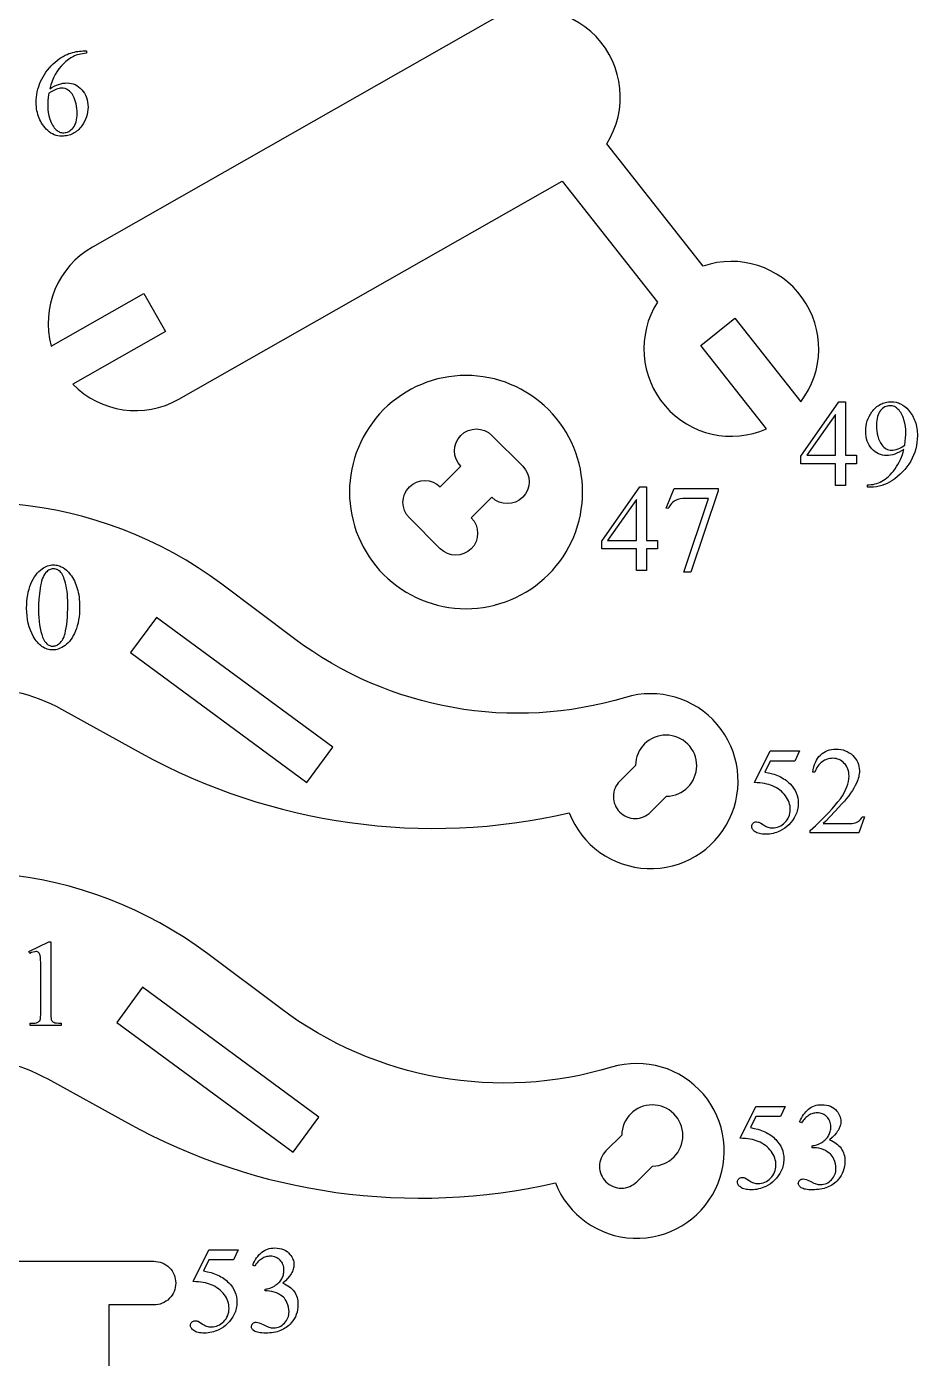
# Model space of a CAD drawing. Extents: x 5 to 599, y -219 to 392.
# Drawn here: x 534.3 to 599, y 103.3 to 200 of the extents above; entities that cross this region are included whole.
import ezdxf

# ---------------------------------------------------------------- set-up
doc = ezdxf.new("R2010")
doc.units = 0
doc.header["$MEASUREMENT"] = 0
for name, color, linetype in [('EXT', 1, 'CONTINUOUS'), ('INT', 5, 'CONTINUOUS'), ('TEXT', 18, 'CONTINUOUS')]:
    doc.layers.add(name, color=color, linetype=linetype)

msp = doc.modelspace()

# ---------------------------------------------------------------- linework, layer by layer
at = {"layer": 'EXT'}
for points in [[(537.628, 174.01, 0.341999), (545.327, 172.91), (573.167, 188.748), (580.097, 179.96, 0.740307), (588.027, 170.758), (583.247, 176.82), (585.73, 178.799), (590.521, 172.724, 0.740307), (583.421, 182.581), (576.42, 191.46, 0.780623), (567.91, 200.37), (539.047, 183.95, 0.341999), (536.058, 176.77), (542.782, 180.595), (544.352, 177.835)], [(566.196, 174.635, 0.414214), (557.729, 166.167, 0.414214), (566.196, 157.7, 0.414214), (574.664, 166.167, 0.414214)], [(506.606, 138.196), (523.484, 149.778, -0.282466), (536.807, 150.403), (542.605, 147.207, 0.184566), (573.692, 142.867, 0.65398), (585.318, 142.4, 0.65398), (577.771, 151.256, -0.23853), (553.743, 155.506), (548.446, 159.478, 0.282466), (517.522, 162.355), (498.072, 152.772, 0.43541), (494.507, 140.899, 0.43541)], [(505.602, 111.347), (522.48, 122.93, -0.282466), (535.803, 123.554), (541.602, 120.358, 0.184566), (572.688, 116.018, 0.65398), (584.314, 115.551, 0.65398), (576.768, 124.407, -0.23853), (552.74, 128.657), (547.442, 132.629, 0.282466), (516.518, 135.506), (497.069, 125.923, 0.43541), (493.504, 114.05, 0.43541)]]:
    msp.add_lwpolyline(points, format="xyb", close=True, dxfattribs=at)
msp.add_lwpolyline([(524.356, 99.878), (524.356, 107.141), (521.074, 107.141, -0.414214), (519.487, 108.728, -0.414214), (521.074, 110.316), (543.513, 110.316, -0.414214), (545.1, 108.728, -0.414214), (543.513, 107.141), (540.232, 107.141), (540.232, 99.878, 1)], format="xyb", dxfattribs=at)
at = {"layer": 'INT'}
for points in [[(568.067, 170.284), (570.313, 168.038, -1), (568.067, 165.793), (566.571, 164.296, -1), (564.325, 162.051), (562.08, 164.296, -1), (564.325, 166.542), (565.822, 168.038, -1)], [(580.753, 144.078, 0.411117), (582.951, 146.299, 0.414214), (580.73, 148.521, 0.411117), (578.508, 146.323), (577.362, 145.177, 0.414214), (577.362, 142.932, 0.414214), (579.607, 142.932)], [(578.603, 116.083), (579.749, 117.229, 0.411117), (581.948, 119.451, 0.414214), (579.726, 121.672, 0.411117), (577.504, 119.474), (576.358, 118.328, 0.414214), (576.358, 116.083, 0.414214)]]:
    msp.add_lwpolyline(points, format="xyb", close=True, dxfattribs=at)
for points in [[(554.628, 145.078), (556.511, 147.635), (543.704, 157.07), (541.82, 154.513)], [(553.625, 118.23), (555.508, 120.786), (542.7, 130.221), (540.817, 127.664)]]:
    msp.add_lwpolyline(points, close=True, dxfattribs=at)
at = {"layer": 'TEXT'}
for points in [[(538.612, 198.195), (538.612, 198.033), (538.336, 197.997), (538.086, 197.946), (537.971, 197.916), (537.863, 197.882), (537.761, 197.844), (537.666, 197.802), (537.575, 197.756), (537.483, 197.704), (537.302, 197.583), (537.121, 197.44), (536.942, 197.273), (536.771, 197.09), (536.615, 196.897), (536.474, 196.694), (536.349, 196.481), (536.236, 196.252), (536.133, 196.003), (536.04, 195.733), (535.956, 195.442), (536.114, 195.544), (536.273, 195.632), (536.431, 195.707), (536.589, 195.768), (536.748, 195.816), (536.907, 195.85), (537.066, 195.87), (537.225, 195.877), (537.375, 195.869), (537.52, 195.846), (537.66, 195.808), (537.795, 195.754), (537.924, 195.685), (538.049, 195.6), (538.169, 195.5), (538.283, 195.385), (538.388, 195.258), (538.479, 195.122), (538.556, 194.977), (538.619, 194.823), (538.668, 194.661), (538.703, 194.49), (538.724, 194.31), (538.731, 194.121), (538.724, 193.936), (538.703, 193.756), (538.667, 193.579), (538.618, 193.407), (538.554, 193.239), (538.477, 193.075), (538.385, 192.915), (538.279, 192.76), (538.209, 192.669), (538.137, 192.585), (538.062, 192.506), (537.985, 192.433), (537.904, 192.366), (537.821, 192.305), (537.735, 192.249), (537.646, 192.2), (537.555, 192.156), (537.461, 192.118), (537.364, 192.086), (537.264, 192.06), (537.162, 192.04), (537.057, 192.025), (536.949, 192.016), (536.839, 192.013), (536.689, 192.02), (536.545, 192.039), (536.407, 192.07), (536.274, 192.114), (536.148, 192.171), (536.027, 192.24), (535.912, 192.323), (535.802, 192.417), (535.701, 192.517), (535.607, 192.621), (535.519, 192.728), (535.438, 192.839), (535.363, 192.954), (535.294, 193.072), (535.232, 193.194), (535.177, 193.319), (535.128, 193.449), (535.086, 193.581), (535.05, 193.718), (535.02, 193.858), (534.998, 194.002), (534.981, 194.149), (534.972, 194.3), (534.968, 194.454), (534.973, 194.653), (534.988, 194.849), (535.013, 195.043), (535.048, 195.234), (535.093, 195.422), (535.149, 195.609), (535.214, 195.792), (535.289, 195.974), (535.373, 196.151), (535.466, 196.323), (535.568, 196.491), (535.678, 196.653), (535.797, 196.81), (535.924, 196.962), (536.06, 197.109), (536.204, 197.251), (536.352, 197.385), (536.498, 197.507), (536.643, 197.618), (536.786, 197.718), (536.928, 197.806), (537.068, 197.883), (537.207, 197.948), (537.344, 198.002), (537.478, 198.047), (537.611, 198.086), (537.741, 198.12), (537.869, 198.147), (537.995, 198.168), (538.118, 198.183), (538.239, 198.192), (538.358, 198.195)], [(535.881, 195.122), (535.847, 194.84), (535.822, 194.586), (535.807, 194.361), (535.802, 194.165), (535.812, 193.949), (535.841, 193.725), (535.89, 193.492), (535.958, 193.249), (536, 193.129), (536.046, 193.015), (536.097, 192.907), (536.152, 192.806), (536.212, 192.712), (536.277, 192.623), (536.347, 192.541), (536.422, 192.466), (536.479, 192.417), (536.54, 192.375), (536.603, 192.34), (536.67, 192.311), (536.739, 192.288), (536.812, 192.272), (536.887, 192.262), (536.966, 192.259), (537.06, 192.265), (537.152, 192.282), (537.241, 192.31), (537.328, 192.349), (537.412, 192.4), (537.493, 192.462), (537.572, 192.535), (537.649, 192.619), (537.719, 192.714), (537.78, 192.818), (537.832, 192.932), (537.874, 193.056), (537.907, 193.189), (537.931, 193.332), (537.945, 193.485), (537.949, 193.647), (537.945, 193.831), (537.931, 194.009), (537.907, 194.181), (537.875, 194.347), (537.833, 194.506), (537.781, 194.659), (537.721, 194.806), (537.651, 194.946), (537.572, 195.075), (537.486, 195.186), (537.392, 195.281), (537.29, 195.358), (537.18, 195.418), (537.062, 195.461), (536.937, 195.486), (536.803, 195.495), (536.719, 195.491), (536.631, 195.477), (536.54, 195.455), (536.446, 195.425), (536.339, 195.379), (536.209, 195.314), (536.057, 195.228)], [(594.564, 168.843), (594.564, 168.219), (593.765, 168.219), (593.765, 166.648), (593.041, 166.648), (593.041, 168.219), (590.521, 168.219), (590.521, 168.781), (593.282, 172.724), (593.765, 172.724), (593.765, 168.843)], [(595.35, 166.525), (595.35, 166.687), (595.492, 166.693), (595.63, 166.707), (595.767, 166.729), (595.901, 166.758), (596.033, 166.795), (596.162, 166.84), (596.288, 166.892), (596.413, 166.953), (596.535, 167.023), (596.656, 167.105), (596.777, 167.199), (596.896, 167.306), (597.014, 167.424), (597.132, 167.554), (597.248, 167.696), (597.363, 167.851), (597.473, 168.013), (597.575, 168.179), (597.668, 168.349), (597.752, 168.523), (597.828, 168.702), (597.894, 168.884), (597.953, 169.07), (598.002, 169.26), (597.832, 169.156), (597.665, 169.066), (597.503, 168.99), (597.346, 168.927), (597.192, 168.879), (597.042, 168.844), (596.896, 168.823), (596.755, 168.816), (596.601, 168.824), (596.452, 168.847), (596.309, 168.885), (596.172, 168.938), (596.041, 169.006), (595.914, 169.089), (595.794, 169.188), (595.679, 169.302), (595.574, 169.428), (595.483, 169.564), (595.406, 169.71), (595.343, 169.866), (595.294, 170.032), (595.259, 170.208), (595.238, 170.394), (595.232, 170.59), (595.238, 170.783), (595.259, 170.97), (595.294, 171.152), (595.343, 171.329), (595.406, 171.5), (595.483, 171.666), (595.574, 171.827), (595.679, 171.982), (595.748, 172.072), (595.819, 172.156), (595.893, 172.234), (595.97, 172.307), (596.049, 172.373), (596.131, 172.434), (596.215, 172.489), (596.302, 172.539), (596.391, 172.582), (596.483, 172.62), (596.578, 172.652), (596.675, 172.678), (596.774, 172.698), (596.876, 172.712), (596.981, 172.721), (597.089, 172.724), (597.269, 172.715), (597.442, 172.686), (597.526, 172.665), (597.609, 172.639), (597.69, 172.608), (597.769, 172.573), (597.923, 172.487), (598.07, 172.383), (598.21, 172.26), (598.344, 172.118), (598.422, 172.023), (598.495, 171.925), (598.562, 171.824), (598.625, 171.721), (598.682, 171.615), (598.735, 171.506), (598.783, 171.394), (598.825, 171.28), (598.863, 171.162), (598.895, 171.042), (598.923, 170.92), (598.945, 170.794), (598.963, 170.666), (598.975, 170.535), (598.983, 170.402), (598.985, 170.265), (598.978, 170.019), (598.955, 169.778), (598.917, 169.54), (598.864, 169.307), (598.795, 169.077), (598.711, 168.852), (598.612, 168.631), (598.498, 168.415), (598.37, 168.205), (598.23, 168.004), (598.079, 167.812), (597.915, 167.629), (597.74, 167.456), (597.552, 167.291), (597.353, 167.136), (597.141, 166.99), (596.963, 166.881), (596.78, 166.786), (596.593, 166.706), (596.403, 166.641), (596.208, 166.59), (596.009, 166.554), (595.807, 166.532), (595.6, 166.525)], [(598.072, 169.585), (598.107, 169.856), (598.131, 170.099), (598.146, 170.313), (598.151, 170.498), (598.142, 170.715), (598.115, 170.941), (598.07, 171.175), (598.006, 171.418), (597.968, 171.538), (597.926, 171.65), (597.881, 171.756), (597.831, 171.854), (597.778, 171.945), (597.721, 172.029), (597.66, 172.106), (597.596, 172.175), (597.528, 172.237), (597.458, 172.29), (597.386, 172.336), (597.312, 172.373), (597.235, 172.402), (597.157, 172.422), (597.075, 172.435), (596.992, 172.439), (596.896, 172.433), (596.803, 172.417), (596.713, 172.389), (596.625, 172.351), (596.541, 172.301), (596.46, 172.241), (596.382, 172.17), (596.307, 172.087), (596.238, 171.994), (596.178, 171.89), (596.128, 171.776), (596.087, 171.651), (596.054, 171.515), (596.031, 171.368), (596.018, 171.211), (596.013, 171.042), (596.019, 170.817), (596.037, 170.605), (596.068, 170.404), (596.111, 170.217), (596.166, 170.042), (596.233, 169.88), (596.312, 169.731), (596.404, 169.594), (596.477, 169.505), (596.555, 169.428), (596.636, 169.364), (596.722, 169.31), (596.812, 169.269), (596.906, 169.24), (597.004, 169.222), (597.106, 169.216), (597.212, 169.222), (597.327, 169.24), (597.451, 169.27), (597.585, 169.313), (597.719, 169.366), (597.845, 169.429), (597.963, 169.502)], [(593.041, 168.843), (593.041, 171.798), (590.951, 168.843)], [(580.096, 162.662), (580.096, 162.039), (579.297, 162.039), (579.297, 160.467), (578.573, 160.467), (578.573, 162.039), (576.053, 162.039), (576.053, 162.601), (578.814, 166.544), (579.297, 166.544), (579.297, 162.662)], [(581.312, 166.421), (584.504, 166.421), (584.504, 166.254), (582.52, 160.344), (582.028, 160.344), (583.806, 165.705), (582.169, 165.705), (581.938, 165.698), (581.744, 165.675), (581.66, 165.659), (581.585, 165.638), (581.519, 165.614), (581.462, 165.587), (581.372, 165.533), (581.286, 165.472), (581.205, 165.404), (581.129, 165.33), (581.057, 165.248), (580.99, 165.16), (580.927, 165.065), (580.869, 164.963), (580.742, 165.011)], [(578.573, 162.662), (578.573, 165.617), (576.483, 162.662)], [(534.272, 157.748), (534.277, 157.998), (534.291, 158.24), (534.315, 158.472), (534.349, 158.696), (534.392, 158.911), (534.445, 159.117), (534.507, 159.314), (534.579, 159.502), (534.659, 159.68), (534.746, 159.846), (534.838, 160.001), (534.937, 160.144), (535.043, 160.275), (535.154, 160.394), (535.272, 160.502), (535.396, 160.598), (535.495, 160.665), (535.595, 160.722), (535.696, 160.772), (535.798, 160.812), (535.9, 160.843), (536.004, 160.865), (536.108, 160.879), (536.213, 160.883), (536.298, 160.88), (536.382, 160.872), (536.465, 160.858), (536.546, 160.839), (536.627, 160.815), (536.707, 160.785), (536.785, 160.749), (536.863, 160.708), (536.939, 160.662), (537.014, 160.61), (537.161, 160.49), (537.304, 160.349), (537.442, 160.185), (537.524, 160.074), (537.602, 159.959), (537.673, 159.839), (537.74, 159.714), (537.801, 159.584), (537.857, 159.45), (537.907, 159.31), (537.952, 159.166), (537.992, 159.017), (538.027, 158.864), (538.056, 158.705), (538.08, 158.542), (538.099, 158.374), (538.112, 158.201), (538.12, 158.023), (538.123, 157.84), (538.118, 157.586), (538.104, 157.342), (538.081, 157.107), (538.048, 156.882), (538.006, 156.667), (537.955, 156.462), (537.894, 156.266), (537.824, 156.08), (537.747, 155.905), (537.664, 155.742), (537.577, 155.592), (537.484, 155.455), (537.387, 155.329), (537.284, 155.217), (537.176, 155.116), (537.062, 155.028), (536.947, 154.952), (536.833, 154.885), (536.72, 154.829), (536.607, 154.783), (536.496, 154.747), (536.386, 154.722), (536.277, 154.706), (536.169, 154.701), (536.063, 154.705), (535.96, 154.717), (535.859, 154.737), (535.761, 154.764), (535.664, 154.799), (535.57, 154.843), (535.478, 154.894), (535.388, 154.953), (535.301, 155.019), (535.216, 155.094), (535.133, 155.176), (535.052, 155.267), (534.973, 155.365), (534.897, 155.471), (534.823, 155.585), (534.751, 155.707), (534.639, 155.924), (534.541, 156.152), (534.459, 156.391), (534.392, 156.641), (534.339, 156.901), (534.302, 157.173), (534.28, 157.455)], [(535.133, 157.638), (535.137, 157.338), (535.152, 157.052), (535.175, 156.78), (535.208, 156.522), (535.251, 156.278), (535.303, 156.049), (535.365, 155.833), (535.436, 155.632), (535.502, 155.479), (535.576, 155.346), (535.658, 155.233), (535.747, 155.141), (535.795, 155.103), (535.844, 155.07), (535.896, 155.042), (535.949, 155.019), (536.005, 155.001), (536.062, 154.988), (536.121, 154.98), (536.182, 154.978), (536.242, 154.981), (536.302, 154.991), (536.362, 155.008), (536.423, 155.031), (536.485, 155.061), (536.548, 155.098), (536.61, 155.141), (536.674, 155.191), (536.735, 155.248), (536.793, 155.315), (536.847, 155.391), (536.898, 155.476), (536.944, 155.569), (536.987, 155.672), (537.025, 155.784), (537.06, 155.904), (537.107, 156.103), (537.148, 156.32), (537.183, 156.558), (537.212, 156.814), (537.234, 157.09), (537.249, 157.385), (537.259, 157.7), (537.262, 158.034), (537.259, 158.283), (537.249, 158.522), (537.232, 158.75), (537.209, 158.968), (537.18, 159.175), (537.144, 159.371), (537.101, 159.557), (537.051, 159.733), (537.01, 159.854), (536.967, 159.967), (536.92, 160.07), (536.87, 160.164), (536.818, 160.249), (536.762, 160.325), (536.704, 160.391), (536.643, 160.448), (536.597, 160.482), (536.548, 160.512), (536.498, 160.537), (536.444, 160.557), (536.331, 160.584), (536.208, 160.593), (536.135, 160.589), (536.063, 160.577), (535.994, 160.556), (535.926, 160.526), (535.861, 160.489), (535.798, 160.443), (535.736, 160.388), (535.677, 160.325), (535.601, 160.228), (535.532, 160.117), (535.468, 159.993), (535.411, 159.857), (535.361, 159.707), (535.317, 159.544), (535.279, 159.368), (535.247, 159.18), (535.197, 158.79), (535.161, 158.403), (535.14, 158.02)], [(590.422, 147.382), (590.079, 146.636), (588.288, 146.636), (587.897, 145.837), (588.181, 145.786), (588.449, 145.719), (588.577, 145.679), (588.702, 145.635), (588.823, 145.587), (588.94, 145.535), (589.053, 145.479), (589.163, 145.419), (589.269, 145.355), (589.371, 145.286), (589.469, 145.214), (589.564, 145.137), (589.654, 145.057), (589.741, 144.972), (589.878, 144.819), (589.997, 144.66), (590.097, 144.495), (590.179, 144.322), (590.243, 144.143), (590.289, 143.958), (590.316, 143.766), (590.325, 143.567), (590.322, 143.451), (590.313, 143.337), (590.298, 143.225), (590.278, 143.115), (590.251, 143.007), (590.218, 142.902), (590.179, 142.799), (590.134, 142.698), (590.033, 142.505), (589.919, 142.328), (589.792, 142.165), (589.654, 142.017), (589.505, 141.884), (589.347, 141.764), (589.182, 141.657), (589.008, 141.565), (588.882, 141.508), (588.754, 141.459), (588.626, 141.418), (588.497, 141.384), (588.367, 141.357), (588.236, 141.339), (588.104, 141.327), (587.972, 141.324), (587.843, 141.326), (587.722, 141.335), (587.611, 141.349), (587.509, 141.369), (587.417, 141.395), (587.333, 141.426), (587.258, 141.463), (587.193, 141.506), (587.136, 141.552), (587.086, 141.599), (587.044, 141.648), (587.01, 141.697), (586.983, 141.748), (586.964, 141.8), (586.953, 141.853), (586.949, 141.907), (586.955, 141.967), (586.974, 142.023), (587.006, 142.076), (587.05, 142.125), (587.104, 142.166), (587.164, 142.196), (587.231, 142.213), (587.305, 142.219), (587.412, 142.21), (587.46, 142.199), (587.504, 142.184), (587.62, 142.121), (587.796, 142.004), (587.879, 141.951), (587.962, 141.904), (588.045, 141.865), (588.128, 141.833), (588.211, 141.808), (588.295, 141.79), (588.379, 141.779), (588.464, 141.776), (588.59, 141.782), (588.713, 141.8), (588.831, 141.83), (588.946, 141.873), (589.057, 141.928), (589.164, 141.994), (589.267, 142.073), (589.366, 142.164), (589.457, 142.264), (589.536, 142.369), (589.603, 142.479), (589.657, 142.595), (589.7, 142.716), (589.73, 142.842), (589.748, 142.974), (589.755, 143.11), (589.749, 143.244), (589.733, 143.376), (589.706, 143.505), (589.668, 143.632), (589.619, 143.757), (589.559, 143.88), (589.489, 144), (589.408, 144.118), (589.317, 144.232), (589.218, 144.339), (589.111, 144.439), (588.995, 144.532), (588.871, 144.619), (588.739, 144.7), (588.599, 144.773), (588.451, 144.84), (588.326, 144.887), (588.19, 144.929), (588.043, 144.965), (587.885, 144.996), (587.717, 145.022), (587.538, 145.043), (587.348, 145.058), (587.147, 145.069), (588.288, 147.382)], [(595.137, 142.575), (594.72, 141.429), (591.208, 141.429), (591.208, 141.591), (591.581, 141.937), (591.925, 142.266), (592.241, 142.579), (592.528, 142.876), (592.787, 143.156), (593.016, 143.421), (593.217, 143.669), (593.39, 143.901), (593.538, 144.122), (593.666, 144.339), (593.775, 144.551), (593.864, 144.758), (593.933, 144.96), (593.983, 145.158), (594.012, 145.35), (594.022, 145.538), (594.017, 145.677), (594, 145.809), (593.973, 145.935), (593.935, 146.054), (593.887, 146.167), (593.827, 146.274), (593.757, 146.375), (593.675, 146.469), (593.586, 146.555), (593.493, 146.629), (593.396, 146.691), (593.294, 146.742), (593.189, 146.782), (593.078, 146.811), (592.964, 146.828), (592.845, 146.834), (592.737, 146.83), (592.632, 146.818), (592.529, 146.797), (592.429, 146.769), (592.332, 146.733), (592.238, 146.689), (592.146, 146.637), (592.057, 146.577), (591.973, 146.509), (591.894, 146.433), (591.821, 146.35), (591.754, 146.26), (591.692, 146.162), (591.636, 146.057), (591.586, 145.944), (591.541, 145.824), (591.379, 145.824), (591.412, 146.021), (591.455, 146.206), (591.51, 146.38), (591.575, 146.542), (591.651, 146.692), (591.738, 146.83), (591.835, 146.956), (591.943, 147.071), (592.06, 147.173), (592.185, 147.261), (592.316, 147.336), (592.454, 147.397), (592.6, 147.444), (592.752, 147.478), (592.912, 147.499), (593.078, 147.505), (593.256, 147.498), (593.425, 147.476), (593.588, 147.44), (593.743, 147.389), (593.89, 147.324), (594.03, 147.244), (594.163, 147.149), (594.288, 147.04), (594.401, 146.921), (594.5, 146.797), (594.583, 146.667), (594.652, 146.533), (594.705, 146.393), (594.743, 146.248), (594.765, 146.098), (594.773, 145.942), (594.77, 145.829), (594.76, 145.716), (594.743, 145.603), (594.72, 145.49), (594.691, 145.377), (594.654, 145.264), (594.612, 145.151), (594.562, 145.038), (594.475, 144.859), (594.374, 144.677), (594.262, 144.493), (594.136, 144.306), (593.998, 144.116), (593.848, 143.924), (593.684, 143.729), (593.508, 143.532), (593.013, 142.994), (592.62, 142.575), (592.33, 142.274), (592.143, 142.092), (593.697, 142.092), (593.917, 142.094), (594.101, 142.101), (594.249, 142.112), (594.362, 142.127), (594.456, 142.149), (594.544, 142.18), (594.628, 142.22), (594.707, 142.27), (594.781, 142.329), (594.851, 142.4), (594.915, 142.482), (594.975, 142.575)], [(534.429, 132.8), (535.878, 133.507), (536.023, 133.507), (536.023, 128.48), (536.025, 128.253), (536.033, 128.074), (536.046, 127.941), (536.064, 127.856), (536.091, 127.798), (536.129, 127.748), (536.178, 127.704), (536.238, 127.667), (536.321, 127.638), (536.438, 127.616), (536.589, 127.601), (536.774, 127.593), (536.774, 127.43), (534.534, 127.43), (534.534, 127.593), (534.726, 127.601), (534.881, 127.615), (534.999, 127.637), (535.079, 127.665), (535.136, 127.7), (535.183, 127.74), (535.221, 127.785), (535.25, 127.837), (535.271, 127.917), (535.286, 128.051), (535.295, 128.239), (535.298, 128.48), (535.298, 131.694), (535.296, 131.989), (535.287, 132.227), (535.274, 132.406), (535.254, 132.528), (535.236, 132.593), (535.211, 132.65), (535.18, 132.697), (535.142, 132.734), (535.1, 132.763), (535.053, 132.784), (535.002, 132.796), (534.947, 132.8), (534.858, 132.791), (534.753, 132.766), (534.632, 132.723), (534.495, 132.664)], [(589.379, 121.562), (589.036, 120.816), (587.245, 120.816), (586.854, 120.017), (587.138, 119.966), (587.406, 119.898), (587.534, 119.859), (587.659, 119.815), (587.78, 119.767), (587.897, 119.715), (588.01, 119.659), (588.12, 119.598), (588.226, 119.534), (588.328, 119.466), (588.426, 119.393), (588.521, 119.317), (588.611, 119.236), (588.698, 119.152), (588.835, 118.999), (588.954, 118.84), (589.054, 118.674), (589.136, 118.502), (589.2, 118.323), (589.246, 118.137), (589.273, 117.945), (589.282, 117.747), (589.279, 117.63), (589.27, 117.516), (589.255, 117.404), (589.234, 117.295), (589.208, 117.187), (589.175, 117.082), (589.136, 116.978), (589.091, 116.877), (588.99, 116.685), (588.876, 116.508), (588.749, 116.345), (588.61, 116.197), (588.461, 116.063), (588.304, 115.943), (588.139, 115.837), (587.965, 115.745), (587.838, 115.688), (587.711, 115.639), (587.583, 115.598), (587.454, 115.564), (587.324, 115.537), (587.193, 115.518), (587.061, 115.507), (586.929, 115.503), (586.8, 115.506), (586.679, 115.515), (586.568, 115.529), (586.466, 115.549), (586.373, 115.574), (586.29, 115.606), (586.215, 115.643), (586.15, 115.685), (586.092, 115.732), (586.043, 115.779), (586.001, 115.827), (585.967, 115.877), (585.94, 115.928), (585.921, 115.98), (585.91, 116.033), (585.906, 116.087), (585.912, 116.147), (585.931, 116.203), (585.963, 116.255), (586.007, 116.304), (586.061, 116.346), (586.121, 116.375), (586.188, 116.393), (586.262, 116.399), (586.369, 116.39), (586.417, 116.379), (586.461, 116.364), (586.577, 116.301), (586.753, 116.184), (586.836, 116.13), (586.918, 116.084), (587.001, 116.045), (587.085, 116.012), (587.168, 115.988), (587.252, 115.97), (587.336, 115.959), (587.421, 115.955), (587.547, 115.961), (587.67, 115.98), (587.788, 116.01), (587.903, 116.053), (588.014, 116.107), (588.121, 116.174), (588.224, 116.253), (588.323, 116.344), (588.414, 116.444), (588.493, 116.549), (588.56, 116.659), (588.614, 116.775), (588.657, 116.896), (588.687, 117.022), (588.705, 117.153), (588.711, 117.29), (588.706, 117.424), (588.69, 117.556), (588.663, 117.685), (588.625, 117.812), (588.576, 117.937), (588.516, 118.059), (588.446, 118.18), (588.365, 118.298), (588.274, 118.411), (588.175, 118.518), (588.067, 118.618), (587.952, 118.712), (587.828, 118.799), (587.696, 118.879), (587.556, 118.953), (587.407, 119.02), (587.282, 119.067), (587.146, 119.108), (587, 119.145), (586.842, 119.176), (586.674, 119.202), (586.494, 119.222), (586.304, 119.238), (586.103, 119.248), (587.245, 121.562)], [(590.428, 120.429), (590.494, 120.575), (590.564, 120.713), (590.638, 120.842), (590.716, 120.962), (590.799, 121.074), (590.885, 121.177), (590.976, 121.272), (591.071, 121.358), (591.171, 121.435), (591.278, 121.501), (591.39, 121.557), (591.508, 121.603), (591.632, 121.639), (591.762, 121.665), (591.897, 121.68), (592.039, 121.685), (592.213, 121.678), (592.376, 121.656), (592.529, 121.62), (592.672, 121.569), (592.804, 121.503), (592.925, 121.423), (593.036, 121.329), (593.137, 121.22), (593.205, 121.132), (593.264, 121.043), (593.314, 120.953), (593.354, 120.861), (593.386, 120.767), (593.409, 120.672), (593.422, 120.576), (593.427, 120.478), (593.424, 120.396), (593.414, 120.314), (593.398, 120.232), (593.376, 120.15), (593.347, 120.067), (593.312, 119.984), (593.27, 119.901), (593.223, 119.817), (593.168, 119.733), (593.108, 119.648), (592.967, 119.478), (592.802, 119.307), (592.61, 119.134), (592.743, 119.077), (592.868, 119.015), (592.984, 118.947), (593.092, 118.873), (593.192, 118.793), (593.283, 118.708), (593.366, 118.616), (593.44, 118.519), (593.506, 118.417), (593.563, 118.311), (593.611, 118.2), (593.651, 118.085), (593.681, 117.965), (593.703, 117.841), (593.717, 117.713), (593.721, 117.58), (593.713, 117.39), (593.69, 117.206), (593.652, 117.029), (593.598, 116.859), (593.529, 116.695), (593.444, 116.537), (593.344, 116.386), (593.229, 116.241), (593.147, 116.151), (593.06, 116.068), (592.969, 115.99), (592.873, 115.918), (592.772, 115.852), (592.668, 115.791), (592.558, 115.737), (592.444, 115.688), (592.326, 115.644), (592.203, 115.607), (592.076, 115.575), (591.944, 115.549), (591.808, 115.529), (591.667, 115.515), (591.522, 115.506), (591.372, 115.503), (591.228, 115.506), (591.095, 115.513), (590.975, 115.524), (590.867, 115.541), (590.77, 115.562), (590.686, 115.587), (590.614, 115.617), (590.553, 115.652), (590.458, 115.728), (590.421, 115.768), (590.39, 115.807), (590.366, 115.848), (590.349, 115.889), (590.339, 115.931), (590.336, 115.973), (590.342, 116.035), (590.362, 116.093), (590.394, 116.147), (590.439, 116.197), (590.493, 116.239), (590.553, 116.269), (590.617, 116.287), (590.687, 116.293), (590.798, 116.285), (590.911, 116.258), (591.033, 116.207), (591.249, 116.098), (591.472, 115.988), (591.553, 115.954), (591.614, 115.933), (591.696, 115.912), (591.781, 115.897), (591.87, 115.888), (591.96, 115.885), (592.071, 115.891), (592.177, 115.907), (592.28, 115.934), (592.379, 115.972), (592.475, 116.021), (592.567, 116.08), (592.655, 116.151), (592.74, 116.232), (592.817, 116.321), (592.885, 116.413), (592.942, 116.51), (592.988, 116.611), (593.025, 116.715), (593.05, 116.824), (593.066, 116.936), (593.071, 117.053), (593.062, 117.225), (593.033, 117.395), (592.985, 117.563), (592.917, 117.729), (592.859, 117.845), (592.798, 117.945), (592.734, 118.031), (592.667, 118.102), (592.564, 118.188), (592.443, 118.27), (592.305, 118.347), (592.149, 118.421), (591.984, 118.483), (591.817, 118.528), (591.648, 118.554), (591.477, 118.563), (591.337, 118.563), (591.337, 118.695), (591.424, 118.709), (591.51, 118.727), (591.684, 118.78), (591.858, 118.852), (592.033, 118.945), (592.117, 118.998), (592.195, 119.054), (592.268, 119.112), (592.334, 119.173), (592.395, 119.236), (592.449, 119.302), (592.497, 119.37), (592.54, 119.441), (592.577, 119.515), (592.609, 119.59), (592.636, 119.667), (592.658, 119.746), (592.676, 119.826), (592.688, 119.908), (592.696, 119.992), (592.698, 120.078), (592.694, 120.188), (592.68, 120.293), (592.658, 120.393), (592.627, 120.487), (592.587, 120.576), (592.539, 120.659), (592.481, 120.737), (592.415, 120.809), (592.342, 120.874), (592.265, 120.931), (592.183, 120.979), (592.097, 121.018), (592.007, 121.049), (591.912, 121.07), (591.813, 121.084), (591.71, 121.088), (591.626, 121.085), (591.543, 121.077), (591.463, 121.062), (591.384, 121.042), (591.307, 121.017), (591.231, 120.985), (591.158, 120.948), (591.086, 120.906), (591.015, 120.857), (590.947, 120.803), (590.88, 120.743), (590.815, 120.678), (590.752, 120.607), (590.691, 120.53), (590.573, 120.359)], [(550.694, 110.023), (550.759, 110.169), (550.829, 110.306), (550.903, 110.435), (550.982, 110.556), (551.064, 110.668), (551.151, 110.771), (551.242, 110.865), (551.337, 110.951), (551.437, 111.028), (551.543, 111.095), (551.655, 111.151), (551.773, 111.197), (551.897, 111.233), (552.027, 111.258), (552.163, 111.273), (552.305, 111.279), (552.479, 111.271), (552.642, 111.249), (552.795, 111.213), (552.937, 111.162), (553.069, 111.097), (553.191, 111.017), (553.302, 110.922), (553.403, 110.813), (553.47, 110.726), (553.529, 110.637), (553.579, 110.546), (553.62, 110.454), (553.652, 110.361), (553.674, 110.266), (553.688, 110.169), (553.692, 110.071), (553.689, 109.99), (553.68, 109.908), (553.664, 109.826), (553.641, 109.744), (553.613, 109.661), (553.578, 109.578), (553.536, 109.494), (553.488, 109.41), (553.434, 109.326), (553.373, 109.242), (553.233, 109.072), (553.067, 108.9), (552.876, 108.728), (553.009, 108.671), (553.133, 108.609), (553.25, 108.54), (553.358, 108.466), (553.457, 108.387), (553.548, 108.301), (553.631, 108.21), (553.706, 108.113), (553.771, 108.011), (553.828, 107.904), (553.877, 107.794), (553.916, 107.678), (553.947, 107.559), (553.969, 107.435), (553.982, 107.306), (553.987, 107.173), (553.979, 106.984), (553.956, 106.8), (553.917, 106.623), (553.864, 106.452), (553.794, 106.288), (553.71, 106.13), (553.61, 105.979), (553.495, 105.834), (553.412, 105.745), (553.326, 105.661), (553.234, 105.584), (553.138, 105.512), (553.038, 105.445), (552.933, 105.385), (552.824, 105.33), (552.71, 105.281), (552.592, 105.238), (552.469, 105.2), (552.342, 105.169), (552.21, 105.143), (552.073, 105.123), (551.933, 105.108), (551.787, 105.1), (551.638, 105.097), (551.493, 105.099), (551.361, 105.106), (551.241, 105.118), (551.132, 105.134), (551.036, 105.155), (550.951, 105.181), (550.879, 105.211), (550.819, 105.246), (550.724, 105.322), (550.686, 105.361), (550.656, 105.401), (550.632, 105.441), (550.615, 105.482), (550.605, 105.524), (550.601, 105.567), (550.608, 105.628), (550.627, 105.686), (550.659, 105.74), (550.705, 105.79), (550.759, 105.833), (550.818, 105.863), (550.883, 105.881), (550.953, 105.887), (551.064, 105.878), (551.177, 105.852), (551.298, 105.801), (551.515, 105.692), (551.737, 105.581), (551.818, 105.547), (551.879, 105.527), (551.962, 105.506), (552.047, 105.491), (552.135, 105.482), (552.226, 105.479), (552.336, 105.484), (552.443, 105.5), (552.545, 105.528), (552.645, 105.565), (552.74, 105.614), (552.832, 105.674), (552.921, 105.744), (553.005, 105.826), (553.083, 105.914), (553.15, 106.007), (553.207, 106.104), (553.254, 106.204), (553.29, 106.309), (553.316, 106.417), (553.332, 106.53), (553.337, 106.647), (553.327, 106.819), (553.298, 106.989), (553.25, 107.157), (553.183, 107.323), (553.125, 107.438), (553.063, 107.539), (552.999, 107.625), (552.933, 107.696), (552.83, 107.782), (552.709, 107.863), (552.571, 107.941), (552.415, 108.014), (552.249, 108.077), (552.082, 108.121), (551.913, 108.148), (551.743, 108.157), (551.602, 108.157), (551.602, 108.289), (551.689, 108.302), (551.776, 108.321), (551.95, 108.373), (552.124, 108.446), (552.298, 108.539), (552.383, 108.592), (552.461, 108.647), (552.533, 108.705), (552.6, 108.766), (552.66, 108.829), (552.715, 108.895), (552.763, 108.964), (552.805, 109.035), (552.843, 109.108), (552.875, 109.183), (552.902, 109.26), (552.924, 109.339), (552.941, 109.42), (552.954, 109.502), (552.961, 109.586), (552.964, 109.672), (552.959, 109.782), (552.946, 109.887), (552.924, 109.986), (552.893, 110.081), (552.853, 110.169), (552.804, 110.252), (552.747, 110.33), (552.68, 110.403), (552.607, 110.468), (552.53, 110.525), (552.449, 110.573), (552.363, 110.612), (552.272, 110.642), (552.178, 110.664), (552.079, 110.677), (551.976, 110.681), (551.891, 110.679), (551.809, 110.67), (551.728, 110.656), (551.649, 110.636), (551.572, 110.61), (551.497, 110.579), (551.423, 110.542), (551.351, 110.499), (551.281, 110.451), (551.212, 110.397), (551.146, 110.337), (551.081, 110.271), (551.018, 110.2), (550.956, 110.123), (550.839, 109.953)], [(549.644, 111.156), (549.302, 110.409), (547.511, 110.409), (547.12, 109.61), (547.403, 109.559), (547.671, 109.492), (547.8, 109.452), (547.924, 109.408), (548.045, 109.36), (548.163, 109.308), (548.276, 109.252), (548.385, 109.192), (548.491, 109.128), (548.593, 109.059), (548.692, 108.987), (548.786, 108.911), (548.877, 108.83), (548.964, 108.745), (549.101, 108.593), (549.219, 108.434), (549.32, 108.268), (549.402, 108.095), (549.466, 107.917), (549.511, 107.731), (549.539, 107.539), (549.548, 107.34), (549.545, 107.224), (549.536, 107.11), (549.521, 106.998), (549.5, 106.888), (549.473, 106.781), (549.44, 106.675), (549.402, 106.572), (549.357, 106.471), (549.255, 106.279), (549.141, 106.101), (549.015, 105.938), (548.876, 105.79), (548.727, 105.657), (548.57, 105.537), (548.404, 105.431), (548.231, 105.338), (548.104, 105.282), (547.976, 105.233), (547.848, 105.191), (547.719, 105.157), (547.589, 105.131), (547.458, 105.112), (547.327, 105.101), (547.194, 105.097), (547.065, 105.1), (546.945, 105.108), (546.834, 105.122), (546.732, 105.142), (546.639, 105.168), (546.555, 105.199), (546.481, 105.236), (546.415, 105.279), (546.358, 105.325), (546.309, 105.372), (546.267, 105.421), (546.232, 105.47), (546.206, 105.521), (546.187, 105.573), (546.175, 105.626), (546.171, 105.681), (546.178, 105.74), (546.197, 105.796), (546.228, 105.849), (546.272, 105.898), (546.326, 105.939), (546.387, 105.969), (546.454, 105.987), (546.527, 105.992), (546.634, 105.984), (546.682, 105.973), (546.727, 105.957), (546.843, 105.895), (547.019, 105.777), (547.101, 105.724), (547.184, 105.677), (547.267, 105.638), (547.35, 105.606), (547.434, 105.581), (547.518, 105.563), (547.602, 105.553), (547.686, 105.549), (547.813, 105.555), (547.935, 105.573), (548.054, 105.604), (548.169, 105.646), (548.279, 105.701), (548.386, 105.768), (548.489, 105.846), (548.588, 105.938), (548.679, 106.037), (548.758, 106.142), (548.825, 106.253), (548.88, 106.368), (548.922, 106.489), (548.953, 106.615), (548.971, 106.747), (548.977, 106.884), (548.972, 107.018), (548.955, 107.149), (548.928, 107.279), (548.89, 107.406), (548.841, 107.53), (548.782, 107.653), (548.711, 107.773), (548.63, 107.891), (548.539, 108.005), (548.44, 108.112), (548.333, 108.212), (548.217, 108.306), (548.094, 108.393), (547.962, 108.473), (547.821, 108.547), (547.673, 108.614), (547.548, 108.66), (547.412, 108.702), (547.265, 108.738), (547.108, 108.769), (546.939, 108.795), (546.76, 108.816), (546.57, 108.832), (546.369, 108.842), (547.511, 111.156)]]:
    msp.add_lwpolyline(points, close=True, dxfattribs=at)

doc.saveas('drawing.dxf')
